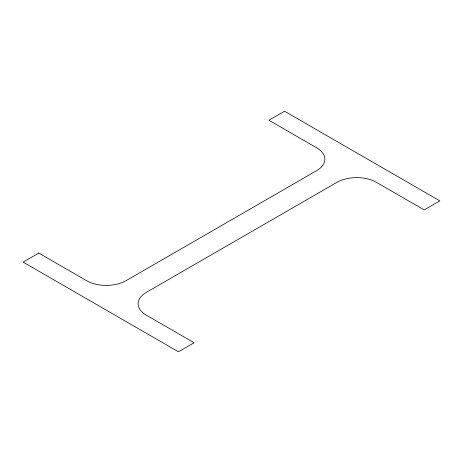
<?xml version="1.0" encoding="UTF-8"?>
<svg xmlns="http://www.w3.org/2000/svg" width="463" height="463" viewBox="0 0 463 463"><rect width="100%" height="100%" fill="white"/><g stroke="black" fill="none" stroke-linecap="round" stroke-linejoin="round"><path stroke-width="0.69" d="M38.788 253.093L23.15 262.122L178.458 351.787L194.101 342.759L146.331 315.181A27.942 16.13 0 0 1 146.331 292.367L336.925 182.329A27.942 16.13 0 0 1 376.442 182.329L424.212 209.907L439.85 200.878L284.542 111.213L268.899 120.241L316.669 147.819A27.942 16.13 0 0 1 316.669 170.633L126.075 280.671A27.942 16.13 0 0 1 86.558 280.671L38.788 253.093"/></g></svg>
